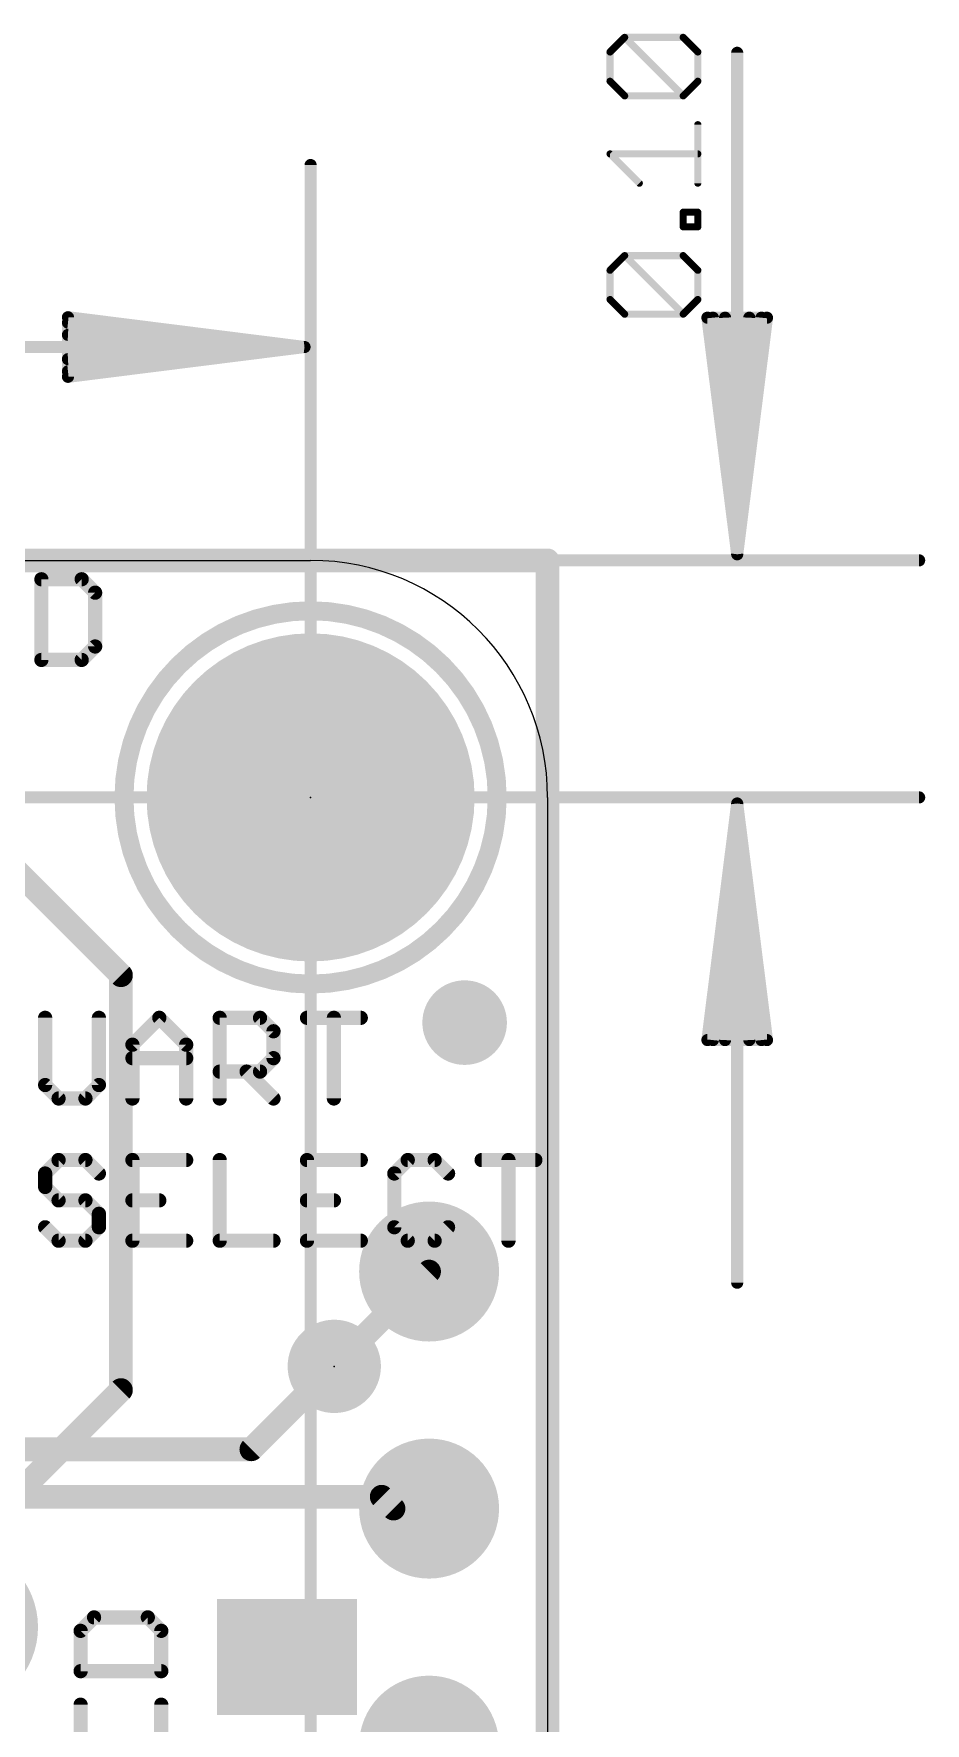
# Model space of a CAD drawing. Extents: x -5.3 to 35, y -5.3 to 31.
# Drawn here: x 22.43 to 31.99, y 12.94 to 31.04 of the extents above; entities that cross this region are included whole.
import ezdxf

# ---------------------------------------------------------------- set-up
doc = ezdxf.new("R2010")
doc.units = 0
for name, color, linetype in [('1', 12, 'CONTINUOUS'), ('16', 132, 'CONTINUOUS'), ('17', 110, 'CONTINUOUS'), ('18', 110, 'CONTINUOUS'), ('20', 53, 'CONTINUOUS'), ('21', 40, 'CONTINUOUS'), ('23', 40, 'CONTINUOUS'), ('47', 253, 'CONTINUOUS')]:
    doc.layers.add(name, color=color, linetype=linetype)

# ---------------------------------------------------------------- blocks, each defined once
blk = doc.blocks.new('RECT')
blk.add_solid([(-0.5, -0.5), (0.5, -0.5), (-0.5, 0.5), (0.5, 0.5)])
blk = doc.blocks.new('ROUNDP')
at = {"const_width": 0.5}
blk.add_lwpolyline([(0, -0.25, 1), (0, 0.25, 1), (0, -0.25)], format="xyb", dxfattribs=at)
blk = doc.blocks.new('PIE')
at = {"const_width": 0.5}
blk.add_lwpolyline([(0, -0.25, 1), (0, 0.25, 1), (0, -0.25)], format="xyb", dxfattribs=at)
blk = doc.blocks.new('ROUNDV')
at = {"const_width": 0.5}
blk.add_lwpolyline([(0, -0.25, 1), (0, 0.25, 1), (0, -0.25)], format="xyb", dxfattribs=at)

msp = doc.modelspace()

# ---------------------------------------------------------------- linework, layer by layer
at = {"layer": '1', "const_width": 0.254}
for points in [[(0, 25.4), (27.94, 25.4)], [(27.94, 25.4), (27.94, 0)], [(21.59, 22.733), (23.368, 20.955)], [(23.368, 20.955), (23.368, 16.51)], [(23.368, 16.51), (21.59, 14.732)]]:
    msp.add_lwpolyline(points, dxfattribs=at)
at = {"layer": '1', "const_width": 0.127}
for points in [[(28.0035, 25.4, 1), (27.8765, 25.4)], [(27.94, 25.3365, 1), (27.94, 25.4635)], [(23.4315, 20.955, 1), (23.3045, 20.955)], [(23.3231, 20.9101, 1), (23.4129, 20.9999)], [(23.3045, 16.51, 1), (23.4315, 16.51)], [(23.4129, 16.4651, 1), (23.3231, 16.5549)]]:
    msp.add_lwpolyline(points, format="xyb", dxfattribs=at)
at = {"layer": '16', "const_width": 0.254}
for points in [[(0, 25.4), (27.94, 25.4)], [(27.94, 25.4), (27.94, 0)], [(26.67, 17.78), (24.765, 15.875)], [(24.765, 15.875), (17.018, 15.875)], [(18.288, 15.367), (26.162, 15.367)], [(26.162, 15.367), (26.289, 15.24)], [(26.289, 15.24), (26.67, 15.24)]]:
    msp.add_lwpolyline(points, dxfattribs=at)
at = {"layer": '16', "const_width": 0.127}
for points in [[(28.0035, 25.4, 1), (27.8765, 25.4)], [(27.94, 25.3365, 1), (27.94, 25.4635)], [(26.7149, 17.7351, 1), (26.6251, 17.8249)], [(24.7201, 15.9199, 1), (24.8099, 15.8301)], [(24.765, 15.8115, 1), (24.765, 15.9385)], [(26.2069, 15.4119, 1), (26.1171, 15.3221)], [(26.162, 15.3035, 1), (26.162, 15.4305)], [(26.289, 15.3035, 1), (26.289, 15.1765)], [(26.2441, 15.1951, 1), (26.3339, 15.2849)], [(26.67, 15.1765, 1), (26.67, 15.3035)]]:
    msp.add_lwpolyline(points, format="xyb", dxfattribs=at)
at = {"layer": '20'}
for p, q in [((2.54, 25.4), (25.4, 25.4)), ((27.94, 22.86), (27.94, 2.54))]:
    msp.add_line(p, q, dxfattribs=at)
msp.add_arc((25.4, 22.86), 2.54, 0, 90, dxfattribs=at)
at = {"layer": '21', "const_width": 0.1524}
for points in [[(22.515, 25.1975), (22.515, 24.3332)], [(22.9471, 25.1975), (22.515, 25.1975)], [(23.0912, 25.0535), (22.9471, 25.1975)], [(23.0912, 24.4773), (23.0912, 25.0535)], [(22.9471, 24.3332), (23.0912, 24.4773)], [(22.515, 24.3332), (22.9471, 24.3332)], [(22.5552, 20.4985), (22.5552, 19.7783)], [(23.1314, 19.7783), (23.1314, 20.4985)], [(23.4907, 20.2104), (23.7788, 20.4985)], [(23.7788, 20.4985), (24.0669, 20.2104)], [(24.4262, 19.6342), (24.4262, 20.4985)], [(24.4262, 20.4985), (24.8584, 20.4985)], [(24.8584, 20.4985), (25.0025, 20.3545)], [(25.3618, 20.4985), (25.938, 20.4985)], [(25.6499, 19.6342), (25.6499, 20.4985)], [(23.4907, 19.6342), (23.4907, 20.2104)], [(24.0669, 20.2104), (24.0669, 19.6342)], [(25.0025, 20.3545), (25.0025, 20.0664)], [(23.4907, 20.0664), (24.0669, 20.0664)], [(25.0025, 20.0664), (24.8584, 19.9223)], [(24.8584, 19.9223), (24.4262, 19.9223)], [(24.7143, 19.9223), (25.0025, 19.6342)], [(22.5552, 19.7783), (22.6993, 19.6342)], [(22.9874, 19.6342), (23.1314, 19.7783)], [(22.6993, 19.6342), (22.9874, 19.6342)], [(22.6993, 18.9745), (22.5552, 18.8305)], [(22.9874, 18.9745), (22.6993, 18.9745)], [(23.1314, 18.8305), (22.9874, 18.9745)], [(24.0669, 18.9745), (23.4907, 18.9745)], [(23.4907, 18.9745), (23.4907, 18.1102)], [(24.4262, 18.9745), (24.4262, 18.1102)], [(25.938, 18.9745), (25.3618, 18.9745)], [(25.3618, 18.9745), (25.3618, 18.1102)], [(26.4413, 18.9745), (26.2973, 18.8305)], [(26.7294, 18.9745), (26.4413, 18.9745)], [(26.8735, 18.8305), (26.7294, 18.9745)], [(27.2328, 18.9745), (27.809, 18.9745)], [(27.5209, 18.1102), (27.5209, 18.9745)], [(22.5552, 18.8305), (22.5552, 18.6864)], [(26.2973, 18.8305), (26.2973, 18.2543)], [(22.5552, 18.6864), (22.6993, 18.5424)], [(22.6993, 18.5424), (22.9874, 18.5424)], [(22.9874, 18.5424), (23.1314, 18.3983)], [(23.1314, 18.3983), (23.1314, 18.2543)], [(23.4907, 18.5424), (23.7788, 18.5424)], [(25.3618, 18.5424), (25.6499, 18.5424)], [(22.6993, 18.1102), (22.5552, 18.2543)], [(23.1314, 18.2543), (22.9874, 18.1102)], [(26.2973, 18.2543), (26.4413, 18.1102)], [(26.7294, 18.1102), (26.8735, 18.2543)], [(22.9874, 18.1102), (22.6993, 18.1102)], [(23.4907, 18.1102), (24.0669, 18.1102)], [(24.4262, 18.1102), (25.0025, 18.1102)], [(25.3618, 18.1102), (25.938, 18.1102)], [(26.4413, 18.1102), (26.7294, 18.1102)], [(23.0795, 14.0742), (22.9355, 13.9301)], [(23.6557, 14.0742), (23.0795, 14.0742)], [(23.7998, 13.9301), (23.6557, 14.0742)], [(22.9355, 13.9301), (22.9355, 13.498)], [(23.7998, 13.498), (23.7998, 13.9301)], [(22.9355, 13.498), (23.7998, 13.498)], [(22.9355, 13.1387), (22.9355, 12.5624)], [(23.7998, 12.5624), (23.7998, 13.1387)]]:
    msp.add_lwpolyline(points, dxfattribs=at)
at = {"layer": '21'}
for points, const_width in [([(22.5531, 25.1975, 1), (22.4769, 25.1975)], 0.0762), ([(22.515, 25.2356, 1), (22.515, 25.1594)], 0.0762), ([(22.9741, 25.2245, 1), (22.9202, 25.1706)], 0.0762), ([(22.9471, 25.1594, 1), (22.9471, 25.2356)], 0.0762), ([(23.1293, 25.0535, 1), (23.0531, 25.0535)], 0.0762), ([(23.0642, 25.0265, 1), (23.1181, 25.0804)], 0.0762), ([(25.4, 20.86, 1), (25.4, 24.86, 1), (25.4, 20.86)], 0.2032), ([(23.0531, 24.4773, 1), (23.1293, 24.4773)], 0.0762), ([(23.1181, 24.4503, 1), (23.0642, 24.5042)], 0.0762), ([(22.515, 24.3713, 1), (22.515, 24.2951)], 0.0762), ([(22.4769, 24.3332, 1), (22.5531, 24.3332)], 0.0762), ([(22.9202, 24.3601, 1), (22.9741, 24.3063)], 0.0762), ([(22.9471, 24.2951, 1), (22.9471, 24.3713)], 0.0762), ([(22.5933, 20.4985, 1), (22.5171, 20.4985)], 0.0762), ([(23.1695, 20.4985, 1), (23.0933, 20.4985)], 0.0762), ([(23.8058, 20.5255, 1), (23.7519, 20.4716)], 0.0762), ([(23.8058, 20.4716, 1), (23.7519, 20.5255)], 0.0762), ([(24.4643, 20.4985, 1), (24.3881, 20.4985)], 0.0762), ([(24.4262, 20.5366, 1), (24.4262, 20.4604)], 0.0762), ([(24.8853, 20.5255, 1), (24.8315, 20.4716)], 0.0762), ([(24.8584, 20.4604, 1), (24.8584, 20.5366)], 0.0762), ([(25.3618, 20.5366, 1), (25.3618, 20.4604)], 0.0762), ([(25.688, 20.4985, 1), (25.6118, 20.4985)], 0.0762), ([(25.938, 20.4604, 1), (25.938, 20.5366)], 0.0762), ([(23.5288, 20.2104, 1), (23.4526, 20.2104)], 0.0762), ([(23.4638, 20.2374, 1), (23.5177, 20.1835)], 0.0762), ([(24.105, 20.2104, 1), (24.0288, 20.2104)], 0.0762), ([(24.04, 20.1835, 1), (24.0939, 20.2374)], 0.0762), ([(25.0406, 20.3545, 1), (24.9644, 20.3545)], 0.0762), ([(24.9755, 20.3275, 1), (25.0294, 20.3814)], 0.0762), ([(23.4907, 20.1045, 1), (23.4907, 20.0283)], 0.0762), ([(24.0669, 20.0283, 1), (24.0669, 20.1045)], 0.0762), ([(24.9644, 20.0664, 1), (25.0406, 20.0664)], 0.0762), ([(25.0294, 20.0394, 1), (24.9755, 20.0933)], 0.0762), ([(24.4262, 19.9604, 1), (24.4262, 19.8842)], 0.0762), ([(24.7413, 19.9493, 1), (24.6874, 19.8954)], 0.0762), ([(24.8315, 19.9493, 1), (24.8853, 19.8954)], 0.0762), ([(24.8584, 19.8842, 1), (24.8584, 19.9604)], 0.0762), ([(22.5821, 19.8052, 1), (22.5283, 19.7513)], 0.0762), ([(22.5171, 19.7783, 1), (22.5933, 19.7783)], 0.0762), ([(23.0933, 19.7783, 1), (23.1695, 19.7783)], 0.0762), ([(23.1584, 19.7513, 1), (23.1045, 19.8052)], 0.0762), ([(22.6993, 19.6723, 1), (22.6993, 19.5961)], 0.0762), ([(22.6723, 19.6073, 1), (22.7262, 19.6611)], 0.0762), ([(22.9604, 19.6611, 1), (23.0143, 19.6073)], 0.0762), ([(22.9874, 19.5961, 1), (22.9874, 19.6723)], 0.0762), ([(23.4526, 19.6342, 1), (23.5288, 19.6342)], 0.0762), ([(24.0288, 19.6342, 1), (24.105, 19.6342)], 0.0762), ([(24.3881, 19.6342, 1), (24.4643, 19.6342)], 0.0762), ([(24.9755, 19.6073, 1), (25.0294, 19.6611)], 0.0762), ([(25.6118, 19.6342, 1), (25.688, 19.6342)], 0.0762), ([(22.6993, 19.0126, 1), (22.6993, 18.9364)], 0.0762), ([(22.7262, 18.9476, 1), (22.6723, 19.0015)], 0.0762), ([(23.0143, 19.0015, 1), (22.9604, 18.9476)], 0.0762), ([(22.9874, 18.9364, 1), (22.9874, 19.0126)], 0.0762), ([(23.4907, 19.0126, 1), (23.4907, 18.9364)], 0.0762), ([(23.5288, 18.9745, 1), (23.4526, 18.9745)], 0.0762), ([(24.0669, 18.9364, 1), (24.0669, 19.0126)], 0.0762), ([(24.4643, 18.9745, 1), (24.3881, 18.9745)], 0.0762), ([(25.3618, 19.0126, 1), (25.3618, 18.9364)], 0.0762), ([(25.3999, 18.9745, 1), (25.3237, 18.9745)], 0.0762), ([(25.938, 18.9364, 1), (25.938, 19.0126)], 0.0762), ([(26.4413, 19.0126, 1), (26.4413, 18.9364)], 0.0762), ([(26.4683, 18.9476, 1), (26.4144, 19.0015)], 0.0762), ([(26.7564, 19.0015, 1), (26.7025, 18.9476)], 0.0762), ([(26.7294, 18.9364, 1), (26.7294, 19.0126)], 0.0762), ([(27.2328, 19.0126, 1), (27.2328, 18.9364)], 0.0762), ([(27.559, 18.9745, 1), (27.4828, 18.9745)], 0.0762), ([(27.809, 18.9364, 1), (27.809, 19.0126)], 0.0762), ([(22.5933, 18.8305, 1), (22.5171, 18.8305)], 0.0762), ([(22.5283, 18.8574, 1), (22.5821, 18.8035)], 0.0762), ([(23.1045, 18.8035, 1), (23.1584, 18.8574)], 0.0762), ([(26.2703, 18.8574, 1), (26.3242, 18.8035)], 0.0762), ([(26.3354, 18.8305, 1), (26.2592, 18.8305)], 0.0762), ([(26.8466, 18.8035, 1), (26.9004, 18.8574)], 0.0762), ([(22.5821, 18.7134, 1), (22.5283, 18.6595)], 0.0762), ([(22.5171, 18.6864, 1), (22.5933, 18.6864)], 0.0762), ([(22.6993, 18.5805, 1), (22.6993, 18.5043)], 0.0762), ([(22.6723, 18.5154, 1), (22.7262, 18.5693)], 0.0762), ([(23.0143, 18.5693, 1), (22.9604, 18.5154)], 0.0762), ([(22.9874, 18.5043, 1), (22.9874, 18.5805)], 0.0762), ([(23.1695, 18.3983, 1), (23.0933, 18.3983)], 0.0762), ([(23.4907, 18.5805, 1), (23.4907, 18.5043)], 0.0762), ([(23.7788, 18.5043, 1), (23.7788, 18.5805)], 0.0762), ([(25.3618, 18.5805, 1), (25.3618, 18.5043)], 0.0762), ([(25.6499, 18.5043, 1), (25.6499, 18.5805)], 0.0762), ([(22.5821, 18.2812, 1), (22.5283, 18.2273)], 0.0762), ([(23.0933, 18.2543, 1), (23.1695, 18.2543)], 0.0762), ([(23.1045, 18.3714, 1), (23.1584, 18.4253)], 0.0762), ([(23.1584, 18.2273, 1), (23.1045, 18.2812)], 0.0762), ([(26.3242, 18.2812, 1), (26.2703, 18.2273)], 0.0762), ([(26.2592, 18.2543, 1), (26.3354, 18.2543)], 0.0762), ([(26.9004, 18.2273, 1), (26.8466, 18.2812)], 0.0762), ([(22.6993, 18.1483, 1), (22.6993, 18.0721)], 0.0762), ([(22.6723, 18.0833, 1), (22.7262, 18.1371)], 0.0762), ([(22.9604, 18.1371, 1), (23.0143, 18.0833)], 0.0762), ([(22.9874, 18.0721, 1), (22.9874, 18.1483)], 0.0762), ([(23.4907, 18.1483, 1), (23.4907, 18.0721)], 0.0762), ([(23.4526, 18.1102, 1), (23.5288, 18.1102)], 0.0762), ([(24.0669, 18.0721, 1), (24.0669, 18.1483)], 0.0762), ([(24.4262, 18.1483, 1), (24.4262, 18.0721)], 0.0762), ([(24.3881, 18.1102, 1), (24.4643, 18.1102)], 0.0762), ([(25.0025, 18.0721, 1), (25.0025, 18.1483)], 0.0762), ([(25.3618, 18.1483, 1), (25.3618, 18.0721)], 0.0762), ([(25.3237, 18.1102, 1), (25.3999, 18.1102)], 0.0762), ([(25.938, 18.0721, 1), (25.938, 18.1483)], 0.0762), ([(26.4413, 18.1483, 1), (26.4413, 18.0721)], 0.0762), ([(26.4144, 18.0833, 1), (26.4683, 18.1371)], 0.0762), ([(26.7025, 18.1371, 1), (26.7564, 18.0833)], 0.0762), ([(26.7294, 18.0721, 1), (26.7294, 18.1483)], 0.0762), ([(27.4828, 18.1102, 1), (27.559, 18.1102)], 0.0762), ([(23.0795, 14.1123, 1), (23.0795, 14.0361)], 0.0762), ([(23.1065, 14.0472, 1), (23.0526, 14.1011)], 0.0762), ([(23.6827, 14.1011, 1), (23.6288, 14.0472)], 0.0762), ([(23.6557, 14.0361, 1), (23.6557, 14.1123)], 0.0762), ([(22.9085, 13.9571, 1), (22.9624, 13.9032)], 0.0762), ([(22.9736, 13.9301, 1), (22.8974, 13.9301)], 0.0762), ([(23.8379, 13.9301, 1), (23.7617, 13.9301)], 0.0762), ([(23.7729, 13.9032, 1), (23.8267, 13.9571)], 0.0762), ([(22.9355, 13.5361, 1), (22.9355, 13.4599)], 0.0762), ([(22.8974, 13.498, 1), (22.9736, 13.498)], 0.0762), ([(23.7617, 13.498, 1), (23.8379, 13.498)], 0.0762), ([(23.7998, 13.4599, 1), (23.7998, 13.5361)], 0.0762), ([(22.9736, 13.1387, 1), (22.8974, 13.1387)], 0.0762), ([(23.8379, 13.1387, 1), (23.7617, 13.1387)], 0.0762)]:
    msp.add_lwpolyline(points, format="xyb", dxfattribs=dict(at, const_width=const_width))
at = {"layer": '23'}
for p in [(25.4, 22.86), (25.654, 16.764)]:
    msp.add_point(p, dxfattribs=at)
at = {"layer": '47'}
for points, const_width in [([(28.6093, 30.8472), (28.7661, 31.004)], 0.0762), ([(28.7661, 31.004), (29.3931, 31.004)], 0.0762), ([(29.3931, 30.3769), (28.7661, 31.004)], 0.0762), ([(29.3931, 31.004), (29.5499, 30.8472)], 0.0762), ([(28.6093, 30.5337), (28.6093, 30.8472)], 0.0762), ([(29.5499, 30.8472), (29.5499, 30.5337)], 0.0762), ([(29.972, 25.465), (29.972, 30.8384)], 0.13), ([(28.7661, 30.3769), (28.6093, 30.5337)], 0.0762), ([(29.3931, 30.3769), (28.7661, 30.3769)], 0.0762), ([(29.5499, 30.5337), (29.3931, 30.3769)], 0.0762), ([(29.5499, 29.4414), (29.5499, 30.0684)], 0.0762), ([(25.4, 2.54), (25.4, 29.636)], 0.13), ([(28.9228, 29.4414), (28.6093, 29.7549)], 0.0762), ([(28.6093, 29.7549), (29.5499, 29.7549)], 0.0762), ([(29.3931, 28.9736), (29.3931, 29.1304)], 0.0762), ([(29.3931, 29.1304), (29.5499, 29.1304)], 0.0762), ([(29.5499, 29.1304), (29.5499, 28.9736)], 0.0762), ([(29.5499, 28.9736), (29.3931, 28.9736)], 0.0762), ([(28.6093, 28.5084), (28.7661, 28.6652)], 0.0762), ([(28.7661, 28.6652), (29.3931, 28.6652)], 0.0762), ([(29.3931, 28.0381), (28.7661, 28.6652)], 0.0762), ([(29.3931, 28.6652), (29.5499, 28.5084)], 0.0762), ([(28.6093, 28.1949), (28.6093, 28.5084)], 0.0762), ([(29.5499, 28.5084), (29.5499, 28.1949)], 0.0762), ([(25.335, 27.686), (22.8, 28.0052)], 0.13), ([(22.8, 28.0052), (22.8, 27.3668)], 0.13), ([(28.7661, 28.0381), (28.6093, 28.1949)], 0.0762), ([(29.3931, 28.0381), (28.7661, 28.0381)], 0.0762), ([(29.5499, 28.1949), (29.3931, 28.0381)], 0.0762), ([(29.972, 25.465), (29.6528, 28)], 0.13), ([(29.6528, 28), (30.2912, 28)], 0.13), ([(29.972, 25.465), (29.712, 28)], 0.13), ([(29.972, 25.465), (29.842, 28)], 0.13), ([(30.2912, 28), (29.972, 25.465)], 0.13), ([(30.102, 28), (29.972, 25.465)], 0.13), ([(30.232, 28), (29.972, 25.465)], 0.13), ([(25.335, 27.686), (22.8, 27.946)], 0.13), ([(25.335, 27.686), (22.8, 27.816)], 0.13), ([(2.605, 27.686), (25.335, 27.686)], 0.13), ([(22.8, 27.3668), (25.335, 27.686)], 0.13), ([(22.8, 27.556), (25.335, 27.686)], 0.13), ([(22.8, 27.426), (25.335, 27.686)], 0.13), ([(2.54, 25.4), (31.922, 25.4)], 0.13), ([(2.54, 22.86), (31.922, 22.86)], 0.13), ([(29.972, 22.795), (29.6528, 20.26)], 0.13), ([(29.972, 22.795), (29.712, 20.26)], 0.13), ([(29.972, 22.795), (29.842, 20.26)], 0.13), ([(29.972, 22.795), (29.972, 17.66)], 0.13), ([(30.2912, 20.26), (29.972, 22.795)], 0.13), ([(30.102, 20.26), (29.972, 22.795)], 0.13), ([(30.232, 20.26), (29.972, 22.795)], 0.13), ([(29.6528, 20.26), (30.2912, 20.26)], 0.13)]:
    msp.add_lwpolyline(points, dxfattribs=dict(at, const_width=const_width))
for points, const_width in [([(28.7661, 31.023, 1), (28.7661, 30.9849)], 0.0381), ([(28.7795, 31.0174, 1), (28.7526, 30.9905)], 0.0381), ([(28.7795, 30.9905, 1), (28.7526, 31.0174)], 0.0381), ([(29.4066, 31.0174, 1), (29.3797, 30.9905)], 0.0381), ([(29.3931, 30.9849, 1), (29.3931, 31.023)], 0.0381), ([(28.6283, 30.8472, 1), (28.5902, 30.8472)], 0.0381), ([(28.5958, 30.8607, 1), (28.6228, 30.8337)], 0.0381), ([(29.569, 30.8472, 1), (29.5309, 30.8472)], 0.0381), ([(29.5364, 30.8337, 1), (29.5634, 30.8607)], 0.0381), ([(30.0045, 30.8384, 1), (29.9395, 30.8384)], 0.065), ([(28.5902, 30.5337, 1), (28.6283, 30.5337)], 0.0381), ([(28.6228, 30.5471, 1), (28.5958, 30.5202)], 0.0381), ([(28.7661, 30.3959, 1), (28.7661, 30.3578)], 0.0381), ([(29.3931, 30.3578, 1), (29.3931, 30.3959)], 0.0381), ([(29.5309, 30.5337, 1), (29.569, 30.5337)], 0.0381), ([(29.5634, 30.5202, 1), (29.5364, 30.5471)], 0.0381), ([(28.7526, 30.3634, 1), (28.7795, 30.3904)], 0.0381), ([(29.3797, 30.3904, 1), (29.4066, 30.3634)], 0.0381), ([(29.3797, 30.3634, 1), (29.4066, 30.3904)], 0.0381), ([(29.569, 30.0684, 1), (29.5309, 30.0684)], 0.0381), ([(25.4325, 29.636, 1), (25.3675, 29.636)], 0.065), ([(28.6093, 29.774, 1), (28.6093, 29.7359)], 0.0381), ([(28.6228, 29.7684, 1), (28.5958, 29.7414)], 0.0381), ([(29.5499, 29.7359, 1), (29.5499, 29.774)], 0.0381), ([(28.9094, 29.4279, 1), (28.9363, 29.4548)], 0.0381), ([(29.5309, 29.4414, 1), (29.569, 29.4414)], 0.0381), ([(29.4122, 29.1304, 1), (29.3741, 29.1304)], 0.0381), ([(29.3931, 29.1494, 1), (29.3931, 29.1113)], 0.0381), ([(29.569, 29.1304, 1), (29.5309, 29.1304)], 0.0381), ([(29.5499, 29.1113, 1), (29.5499, 29.1494)], 0.0381), ([(29.3931, 28.9927, 1), (29.3931, 28.9546)], 0.0381), ([(29.3741, 28.9736, 1), (29.4122, 28.9736)], 0.0381), ([(29.5309, 28.9736, 1), (29.569, 28.9736)], 0.0381), ([(29.5499, 28.9546, 1), (29.5499, 28.9927)], 0.0381), ([(28.7661, 28.6842, 1), (28.7661, 28.6461)], 0.0381), ([(28.7795, 28.6786, 1), (28.7526, 28.6517)], 0.0381), ([(28.7795, 28.6517, 1), (28.7526, 28.6786)], 0.0381), ([(29.4066, 28.6786, 1), (29.3797, 28.6517)], 0.0381), ([(29.3931, 28.6461, 1), (29.3931, 28.6842)], 0.0381), ([(28.6283, 28.5084, 1), (28.5902, 28.5084)], 0.0381), ([(28.5958, 28.5219, 1), (28.6228, 28.4949)], 0.0381), ([(29.569, 28.5084, 1), (29.5309, 28.5084)], 0.0381), ([(29.5364, 28.4949, 1), (29.5634, 28.5219)], 0.0381), ([(22.8041, 28.0375, 1), (22.7959, 27.973)], 0.065), ([(22.8325, 28.0052, 1), (22.7675, 28.0052)], 0.065), ([(28.5902, 28.1949, 1), (28.6283, 28.1949)], 0.0381), ([(28.6228, 28.2083, 1), (28.5958, 28.1814)], 0.0381), ([(28.7661, 28.0572, 1), (28.7661, 28.0191)], 0.0381), ([(28.7526, 28.0246, 1), (28.7795, 28.0516)], 0.0381), ([(29.3797, 28.0516, 1), (29.4066, 28.0246)], 0.0381), ([(29.3797, 28.0246, 1), (29.4066, 28.0516)], 0.0381), ([(29.3931, 28.0191, 1), (29.3931, 28.0572)], 0.0381), ([(29.5309, 28.1949, 1), (29.569, 28.1949)], 0.0381), ([(29.5634, 28.1814, 1), (29.5364, 28.2083)], 0.0381), ([(29.685, 28.0041, 1), (29.6205, 27.9959)], 0.065), ([(29.6528, 28.0325, 1), (29.6528, 27.9675)], 0.065), ([(29.7443, 28.0033, 1), (29.6797, 27.9967)], 0.065), ([(29.8745, 28.0017, 1), (29.8095, 27.9983)], 0.065), ([(30.1345, 27.9983, 1), (30.0695, 28.0017)], 0.065), ([(30.2643, 27.9967, 1), (30.1997, 28.0033)], 0.065), ([(30.3235, 27.9959, 1), (30.259, 28.0041)], 0.065), ([(30.2912, 27.9675, 1), (30.2912, 28.0325)], 0.065), ([(22.8033, 27.9783, 1), (22.7967, 27.9137)], 0.065), ([(22.8017, 27.8485, 1), (22.7983, 27.7835)], 0.065), ([(25.3391, 27.6538, 1), (25.3309, 27.7182)], 0.065), ([(25.3309, 27.6538, 1), (25.3391, 27.7182)], 0.065), ([(25.3383, 27.6537, 1), (25.3317, 27.7183)], 0.065), ([(25.3317, 27.6537, 1), (25.3383, 27.7183)], 0.065), ([(25.3333, 27.6535, 1), (25.3367, 27.7185)], 0.065), ([(25.3367, 27.6535, 1), (25.3333, 27.7185)], 0.065), ([(25.335, 27.6535, 1), (25.335, 27.7185)], 0.065), ([(22.7983, 27.5885, 1), (22.8017, 27.5235)], 0.065), ([(22.7967, 27.4583, 1), (22.8033, 27.3937)], 0.065), ([(22.7959, 27.399, 1), (22.8041, 27.3345)], 0.065), ([(22.7675, 27.3668, 1), (22.8325, 27.3668)], 0.065), ([(29.9398, 25.4691, 1), (30.0042, 25.4609)], 0.065), ([(29.9397, 25.4683, 1), (30.0043, 25.4617)], 0.065), ([(29.9395, 25.4633, 1), (30.0045, 25.4667)], 0.065), ([(29.9395, 25.4667, 1), (30.0045, 25.4633)], 0.065), ([(29.9395, 25.465, 1), (30.0045, 25.465)], 0.065), ([(29.9397, 25.4617, 1), (30.0043, 25.4683)], 0.065), ([(29.9398, 25.4609, 1), (30.0042, 25.4691)], 0.065), ([(31.922, 25.3675, 1), (31.922, 25.4325)], 0.065), ([(30.0045, 22.795, 1), (29.9395, 22.795)], 0.065), ([(30.0042, 22.7991, 1), (29.9398, 22.7909)], 0.065), ([(30.0045, 22.7933, 1), (29.9395, 22.7967)], 0.065), ([(30.0045, 22.7967, 1), (29.9395, 22.7933)], 0.065), ([(30.0043, 22.7983, 1), (29.9397, 22.7917)], 0.065), ([(30.0043, 22.7917, 1), (29.9397, 22.7983)], 0.065), ([(30.0042, 22.7909, 1), (29.9398, 22.7991)], 0.065), ([(31.922, 22.8275, 1), (31.922, 22.8925)], 0.065), ([(29.6205, 20.2641, 1), (29.685, 20.2559)], 0.065), ([(29.6528, 20.2925, 1), (29.6528, 20.2275)], 0.065), ([(29.6797, 20.2633, 1), (29.7443, 20.2567)], 0.065), ([(29.8095, 20.2617, 1), (29.8745, 20.2583)], 0.065), ([(30.0695, 20.2583, 1), (30.1345, 20.2617)], 0.065), ([(30.1997, 20.2567, 1), (30.2643, 20.2633)], 0.065), ([(30.259, 20.2559, 1), (30.3235, 20.2641)], 0.065), ([(30.2912, 20.2275, 1), (30.2912, 20.2925)], 0.065), ([(29.9395, 17.66, 1), (30.0045, 17.66)], 0.065)]:
    msp.add_lwpolyline(points, format="xyb", dxfattribs=dict(at, const_width=const_width))

# ---------------------------------------------------------------- block references
at = {"layer": '1'}
msp.add_blockref('PIE', (25.654, 16.764), dxfattribs=at)
at = {"layer": '1', "xscale": 1.24, "yscale": 1.5, "rotation": 90}
msp.add_blockref('RECT', (25.146, 13.65), dxfattribs=at)
at = {"layer": '16', "xscale": 1.5, "yscale": 1.5}
for p in [(26.67, 17.78), (26.67, 15.24), (26.67, 12.7)]:
    msp.add_blockref('PIE', p, dxfattribs=at)
at = {"layer": '17', "rotation": 180}
for p, xscale, yscale in [((25.4, 22.86), 3.516, 3.516), ((25.4, 22.86), 3.516, 3.516), ((21.59, 13.97), 1.778, 1.778), ((21.59, 13.97), 1.778, 1.778)]:
    msp.add_blockref('ROUNDP', p, dxfattribs=dict(at, xscale=xscale, yscale=yscale))
at = {"layer": '18', "xscale": 0.9064, "yscale": 0.9064}
msp.add_blockref('ROUNDV', (27.051, 20.447), dxfattribs=at)
msp.add_blockref('ROUNDV', (27.051, 20.447), dxfattribs=at)

doc.saveas('drawing.dxf')
